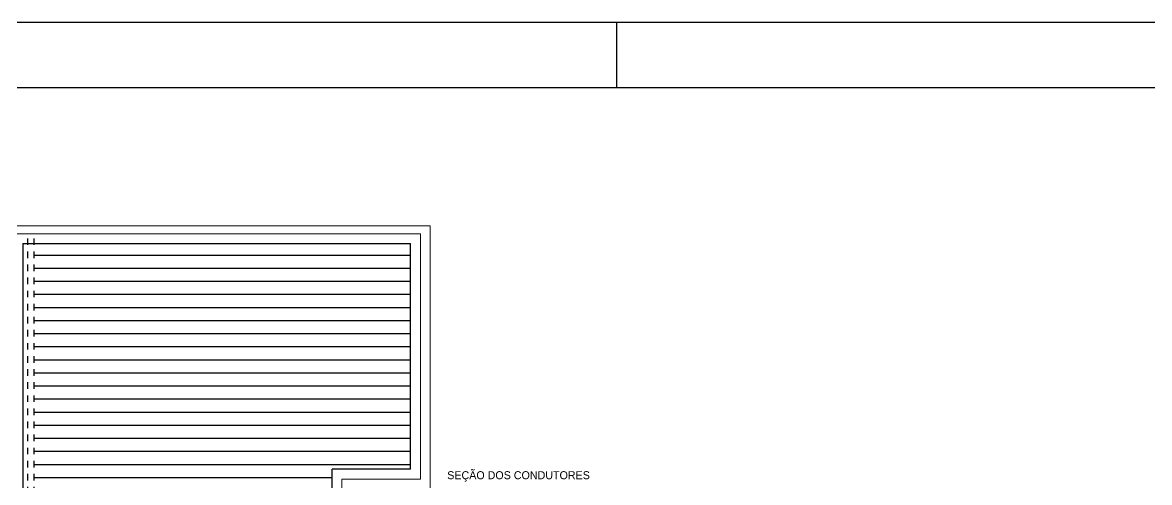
# Model space of a CAD drawing. Header units: millimetres. Extents: x 178 to 457, y 838 to 920.
# Drawn here: x 272.25 to 289.46, y 899.28 to 906.31 of the extents above; entities that cross this region are included whole.
import ezdxf

# ---------------------------------------------------------------- set-up
doc = ezdxf.new("R2010")
doc.units = ezdxf.units.MM
doc.linetypes.add('HIDDEN', pattern=[0.375, 0.25, -0.125])
for name, color, linetype in [('Alvenaria', 7, 'Continuous'), ('Esquadrias', 5, 'Continuous'), ('Paredebaix', 4, 'Continuous'), ('Piso', 1, 'Continuous'), ('Projeção', 8, 'HIDDEN')]:
    doc.layers.add(name, color=color, linetype=linetype)
doc.layers.add('ELE - Legenda', color=1, linetype='Continuous', lineweight=5)

msp = doc.modelspace()

# ---------------------------------------------------------------- hatches: boundary and pattern name
at = {"layer": 'Piso'}
h = msp.add_hatch(dxfattribs=at)
h.set_pattern_fill('_USER,_O', color=256, scale=0.2, pattern_type=0)
h.set_pattern_definition([(0, (-163.05337, 81.15697), (0, 0.2), [])])
h.paths.add_polyline_path([(276.9753706, 897.8821501), (276.9753706, 899.4821501), (278.1753706, 899.4821501), (278.1753706, 902.9321501), (272.4253706, 902.9321501), (272.4253706, 888.4621501), (275.8753706, 888.4621501), (275.8753706, 890.6621501), (278.4753706, 890.6621501), (278.4753706, 890.8925603), (276.9253706, 890.8925603), (276.9253706, 895.4821501), (278.2753706, 895.4821501), (278.2753706, 897.8821501)])
h.paths.add_polyline_path([(274.5837132, 896.2148422), (274.5837132, 895.2586853), (274.154998, 895.7367638)], flags=16)

# ---------------------------------------------------------------- linework, layer by layer
at = {"layer": 'Alvenaria'}
msp.add_line((319.0989742, 905.3116825), (263.1989742, 905.3116825), dxfattribs=at)
at = {"layer": 'Esquadrias', "lineweight": 0}
for p, q in [((278.4753706, 903.2021501), (267.1753706, 903.2021501)), ((278.4753706, 899.3321501), (278.4753706, 903.2021501)), ((271.2953706, 903.0821501), (278.3253706, 903.0821501)), ((278.3253706, 899.3321501), (278.3253706, 903.0821501)), ((277.1253706, 898.0321501), (277.1253706, 899.3321501)), ((278.3253706, 899.3321501), (277.1253706, 899.3321501)), ((278.4753706, 899.1821501), (278.4753706, 899.3321501))]:
    msp.add_line(p, q, dxfattribs=at)
at = {"layer": 'Paredebaix'}
for p, q in [((320.0989742, 906.3116825), (260.6989742, 906.3116825)), ((281.3189742, 906.3116825), (281.3189742, 905.3116825)), ((272.2503706, 902.9321501), (278.1753706, 902.9321501)), ((272.2503706, 902.9321501), (272.2503706, 888.4621501)), ((278.1753706, 899.4821501), (278.1753706, 902.9321501)), ((276.9753706, 897.8821501), (276.9753706, 899.4821501)), ((278.1753706, 899.4821501), (276.9753706, 899.4821501))]:
    msp.add_line(p, q, dxfattribs=at)
at = {"layer": 'Projeção', "ltscale": 0.3}
for p, q in [((272.3253706, 888.3121501), (272.3253706, 903.0821501)), ((272.4253706, 888.3121501), (272.4253706, 903.0821501))]:
    msp.add_line(p, q, dxfattribs=at)

# ---------------------------------------------------------------- texts
at = {"layer": 'ELE - Legenda', "color": 1, "insert": (278.7348926, 899.4529374), "char_height": 0.122232428, "width": 12.606788647, "attachment_point": 1}
msp.add_mtext('SEÇÃO DOS CONDUTORES', dxfattribs=at)

doc.saveas('drawing.dxf')
